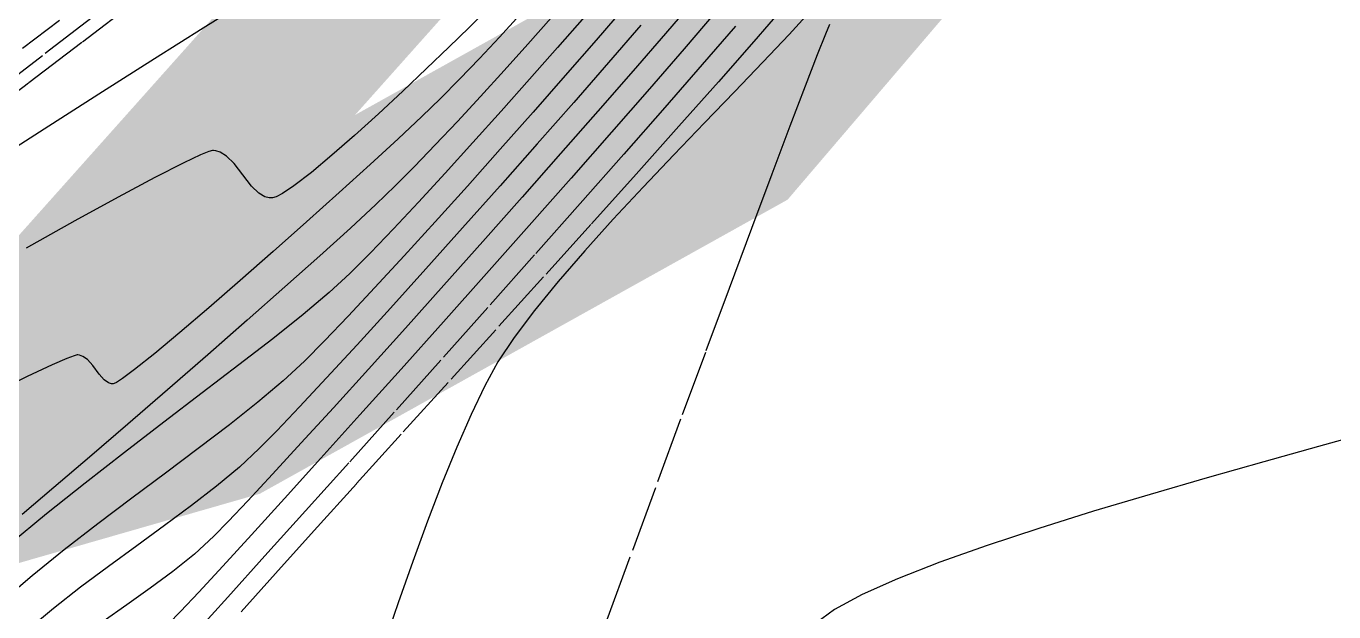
# Model space of a CAD drawing. Header units: feet. Extents: x 26064 to 27719, y 16802 to 28989.
# Drawn here: x 27581.6 to 27642.9, y 17961.5 to 17989 of the extents above; entities that cross this region are included whole.
import ezdxf

# ---------------------------------------------------------------- set-up
doc = ezdxf.new("R2010")
doc.units = ezdxf.units.FT
doc.header["$LTSCALE"] = 50
doc.header["$MEASUREMENT"] = 0
doc.linetypes.add('HIDDEN', pattern=[0.375, 0.25, -0.125])
doc.linetypes.add('HIDN25', pattern=[0.0938, 0.0625, -0.0313])
for name, color, linetype in [('CONT-MJR', 160, 'HIDDEN'), ('CONT-MNR', 55, 'HIDN25'), ('SILT_FENCE', 1, 'HIDDEN'), ('WATER', 5, 'Continuous')]:
    doc.layers.add(name, color=color, linetype=linetype)

msp = doc.modelspace()

# ---------------------------------------------------------------- linework, layer by layer
at = {"layer": 'CONT-MJR', "color": 7, "extrusion": (0.749215, -0.662327, 0)}
msp.add_line((27606.19459, 17989.36859, 625), (27605.10072, 17988.13122, 625), dxfattribs=at)
at = {"layer": 'CONT-MJR', "color": 7, "extrusion": (0.758178, -0.652047, 0)}
msp.add_line((27613.88953, 17989.60547, 630), (27612.43342, 17987.91236, 630), dxfattribs=at)
at = {"layer": 'CONT-MJR', "color": 7}
for p, q in [((27605.10072, 17988.13122, 625), (27603.99292, 17986.89495, 625)), ((27601.80995, 17984.51202, 625), (27600.77198, 17983.40853, 625)), ((27599.79448, 17982.39245, 625), (27598.89606, 17981.48536, 625)), ((27596.79486, 17979.51132, 625), (27595.35538, 17978.20932, 625)), ((27595.35538, 17978.20932, 625), (27593.72643, 17976.75649, 625)), ((27603.16807, 17977.38222, 630), (27601.15543, 17975.12533, 630)), ((27588.22638, 17971.93662, 625), (27586.36314, 17970.32408, 625)), ((27644.58118, 17969.9635, 635), (27642.15148, 17969.28623, 635)), ((27595.4088, 17968.72671, 630), (27593.70339, 17966.84264, 630)), ((27624.40265, 17963.85519, 635), (27622.43097, 17963.08676, 635)), ((27589.69236, 17962.46095, 630), (27588.83679, 17961.54868, 630)), ((27619.46861, 17961.64384, 635), (27618.58954, 17960.98701, 635))]:
    msp.add_line(p, q, dxfattribs=at)
at = {"layer": 'CONT-MJR', "color": 7, "extrusion": (0.754946, -0.655787, 0)}
msp.add_line((27612.43342, 17987.91236, 630), (27610.79977, 17986.03169, 630), dxfattribs=at)
at = {"layer": 'CONT-MJR', "color": 7, "extrusion": (0.739982, -0.672626, 0)}
msp.add_line((27603.99292, 17986.89495, 625), (27602.8898, 17985.68135, 625), dxfattribs=at)
at = {"layer": 'CONT-MJR', "color": 7, "extrusion": (0.752515, -0.658576, 0)}
msp.add_line((27610.79977, 17986.03169, 630), (27609.0225, 17984.00091, 630), dxfattribs=at)
at = {"layer": 'CONT-MJR', "color": 7, "extrusion": (0.734657, -0.678438, 0)}
msp.add_line((27602.8898, 17985.68135, 625), (27601.80995, 17984.51202, 625), dxfattribs=at)
at = {"layer": 'CONT-MJR', "color": 7, "extrusion": (0.750586, -0.660773, 0)}
msp.add_line((27609.0225, 17984.00091, 630), (27607.13552, 17981.85745, 630), dxfattribs=at)
at = {"layer": 'CONT-MJR', "color": 7, "extrusion": (0.720657, -0.693292, 0)}
msp.add_line((27600.77198, 17983.40853, 625), (27599.79448, 17982.39245, 625), dxfattribs=at)
at = {"layer": 'CONT-MJR', "color": 7, "extrusion": (0.748984, -0.662589, 0)}
msp.add_line((27607.13552, 17981.85745, 630), (27605.17274, 17979.63875, 630), dxfattribs=at)
at = {"layer": 'CONT-MJR', "color": 7, "extrusion": (-0.692476, 0.721441, 0)}
msp.add_line((27598.89606, 17981.48536, 625), (27597.99255, 17980.61812, 625), dxfattribs=at)
at = {"layer": 'CONT-MJR', "color": 7, "extrusion": (-0.678694, 0.734421, 0)}
msp.add_line((27597.99255, 17980.61812, 625), (27596.79486, 17979.51132, 625), dxfattribs=at)
at = {"layer": 'CONT-MJR', "color": 7, "extrusion": (0.747595, -0.664155, 0)}
msp.add_line((27605.17274, 17979.63875, 630), (27603.16807, 17977.38222, 630), dxfattribs=at)
at = {"layer": 'CONT-MJR', "color": 7, "extrusion": (0.661866, -0.749622, 0)}
msp.add_line((27593.72643, 17976.75649, 625), (27591.96038, 17975.19719, 625), dxfattribs=at)
at = {"layer": 'CONT-MJR', "color": 7, "extrusion": (-0.658956, 0.752181, 0)}
msp.add_line((27591.96038, 17975.19719, 625), (27590.10958, 17973.57578, 625), dxfattribs=at)
at = {"layer": 'CONT-MJR', "color": 7, "extrusion": (0.745153, -0.666893, 0)}
msp.add_line((27601.15543, 17975.12533, 630), (27599.16873, 17972.90548, 630), dxfattribs=at)
at = {"layer": 'CONT-MJR', "color": 7, "extrusion": (-0.656543, 0.754289, 0)}
msp.add_line((27590.10958, 17973.57578, 625), (27588.22638, 17971.93662, 625), dxfattribs=at)
at = {"layer": 'CONT-MJR', "color": 7, "extrusion": (0.743978, -0.668204, 0)}
msp.add_line((27599.16873, 17972.90548, 630), (27597.24188, 17970.76013, 630), dxfattribs=at)
at = {"layer": 'CONT-MJR', "color": 7, "extrusion": (0.742749, -0.66957, 0)}
msp.add_line((27597.24188, 17970.76013, 630), (27595.4088, 17968.72671, 630), dxfattribs=at)
at = {"layer": 'CONT-MJR', "color": 7, "extrusion": (0.652371, -0.7579, 0)}
msp.add_line((27586.36314, 17970.32408, 625), (27584.57221, 17968.78251, 625), dxfattribs=at)
at = {"layer": 'CONT-MJR', "color": 7, "extrusion": (0.269843, -0.962904, 0)}
msp.add_line((27642.15148, 17969.28623, 635), (27639.5837, 17968.56664, 635), dxfattribs=at)
at = {"layer": 'CONT-MJR', "color": 7, "extrusion": (-0.650264, 0.759709, 0)}
msp.add_line((27584.57221, 17968.78251, 625), (27582.90594, 17967.35629, 625), dxfattribs=at)
at = {"layer": 'CONT-MJR', "color": 7, "extrusion": (0.27335, -0.961915, 0)}
msp.add_line((27639.5837, 17968.56664, 635), (27636.93365, 17967.81356, 635), dxfattribs=at)
at = {"layer": 'CONT-MJR', "color": 7, "extrusion": (0.279031, -0.960282, 0)}
msp.add_line((27636.93365, 17967.81356, 635), (27634.25714, 17967.03584, 635), dxfattribs=at)
at = {"layer": 'CONT-MJR', "color": 7, "extrusion": (0.647843, -0.761774, 0)}
msp.add_line((27582.90594, 17967.35629, 625), (27581.41669, 17966.08976, 625), dxfattribs=at)
at = {"layer": 'CONT-MJR', "color": 7, "extrusion": (0.287143, -0.957888, 0)}
msp.add_line((27634.25714, 17967.03584, 635), (27631.60997, 17966.24231, 635), dxfattribs=at)
at = {"layer": 'CONT-MJR', "color": 7, "extrusion": (0.739757, -0.672874, 0)}
msp.add_line((27593.70339, 17966.84264, 630), (27592.15957, 17965.14537, 630), dxfattribs=at)
at = {"layer": 'CONT-MJR', "color": 7, "extrusion": (0.298235, -0.954493, 0)}
msp.add_line((27631.60997, 17966.24231, 635), (27629.04796, 17965.4418, 635), dxfattribs=at)
at = {"layer": 'CONT-MJR', "color": 7, "extrusion": (-0.313274, 0.949663, 0)}
msp.add_line((27629.04796, 17965.4418, 635), (27626.62692, 17964.64315, 635), dxfattribs=at)
at = {"layer": 'CONT-MJR', "color": 7, "extrusion": (0.737646, -0.675187, 0)}
msp.add_line((27592.15957, 17965.14537, 630), (27590.81126, 17963.67233, 630), dxfattribs=at)
at = {"layer": 'CONT-MJR', "color": 7, "extrusion": (0.333921, -0.942601, 0)}
msp.add_line((27626.62692, 17964.64315, 635), (27624.40265, 17963.85519, 635), dxfattribs=at)
at = {"layer": 'CONT-MJR', "color": 7, "extrusion": (0.734591, -0.678511, 0)}
msp.add_line((27590.81126, 17963.67233, 630), (27589.69236, 17962.46095, 630), dxfattribs=at)
at = {"layer": 'CONT-MJR', "color": 7, "extrusion": (0.406517, -0.913643, 0)}
msp.add_line((27622.43097, 17963.08676, 635), (27620.76768, 17962.3467, 635), dxfattribs=at)
at = {"layer": 'CONT-MJR', "color": 7, "extrusion": (0.475861, -0.87952, 0)}
msp.add_line((27620.76768, 17962.3467, 635), (27619.46861, 17961.64384, 635), dxfattribs=at)
at = {"layer": 'CONT-MJR', "color": 7, "extrusion": (0.717882, -0.696165, 0)}
msp.add_line((27588.83679, 17961.54868, 630), (27588.27846, 17960.97293, 630), dxfattribs=at)
at = {"layer": 'CONT-MNR', "color": 7}
for p, q in [((27584.23704, 17988.24074, 622), (27586.69984, 17990.10729, 622)), ((27591.95574, 17990.15133, 622), (27589.89471, 17988.87747, 622)), ((27617.09478, 17989.87573, 632), (27615.68638, 17988.24704, 632)), ((27618.44611, 17989.77638, 633), (27617.34768, 17988.58658, 633)), ((27581.434, 17987.94816, 624), (27583.1636, 17989.25756, 624)), ((27607.75597, 17989.41383, 626), (27606.49679, 17987.96663, 626)), ((27602.35149, 17988.90996, 623), (27601.41153, 17987.99363, 623)), ((27617.34768, 17988.58658, 633), (27616.11594, 17987.28599, 633)), ((27619.04515, 17988.60018, 634), (27618.65467, 17987.62133, 634)), ((27619.24251, 17989.04357, 634), (27619.04515, 17988.60018, 634)), ((27608.30597, 17988.31615, 627), (27606.85971, 17986.65508, 627)), ((27579.88874, 17985.69732, 623), (27582.49874, 17987.70536, 623)), ((27587.61708, 17987.44452, 622), (27585.1883, 17985.89928, 622)), ((27602.83793, 17987.45142, 624), (27601.91116, 17986.48753, 624)), ((27608.88325, 17987.26443, 628), (27607.25409, 17985.39864, 628)), ((27618.65467, 17987.62133, 634), (27618.09192, 17986.16388, 634)), ((27610.03835, 17986.87467, 629), (27608.38809, 17984.98466, 629)), ((27601.91116, 17986.48753, 624), (27601.01958, 17985.58785, 624)), ((27614.03708, 17986.36969, 632), (27612.18774, 17984.28644, 632)), ((27618.09192, 17986.16388, 634), (27617.37775, 17984.28468, 634)), ((27585.1883, 17985.89928, 622), (27582.67377, 17984.28857, 622)), ((27601.01958, 17985.58785, 624), (27600.14539, 17984.74157, 624)), ((27614.78381, 17985.89758, 633), (27613.3842, 17984.44434, 633)), ((27613.3842, 17984.44434, 633), (27611.95004, 17982.94922, 633)), ((27617.37775, 17984.28468, 634), (27616.53301, 17982.04059, 634)), ((27589.7769, 17982.9377, 623), (27588.99366, 17982.56861, 623)), ((27590.16823, 17983.09602, 623), (27589.7769, 17982.9377, 623)), ((27602.53636, 17983.51343, 626), (27601.23561, 17982.08424, 626)), ((27603.8146, 17983.20386, 627), (27602.2747, 17981.48059, 627)), ((27605.54933, 17983.46076, 628), (27603.80365, 17981.48959, 628)), ((27606.64413, 17983.00029, 629), (27604.83839, 17980.95699, 629)), ((27611.95004, 17982.94922, 633), (27610.51423, 17981.4352, 633)), ((27595.93163, 17982.92024, 623), (27594.96865, 17982.11672, 623)), ((27597.72105, 17982.48717, 624), (27596.27555, 17981.17319, 624)), ((27587.63646, 17981.87637, 623), (27585.91365, 17980.95753, 623)), ((27594.96865, 17982.11672, 623), (27594.14635, 17981.48675, 623)), ((27610.17921, 17982.04003, 632), (27608.05237, 17979.67321, 632)), ((27616.53301, 17982.04059, 634), (27615.57854, 17979.48846, 634)), ((27592.78386, 17980.98036, 623), (27592.5056, 17981.14136, 623)), ((27585.91365, 17980.95753, 623), (27583.88366, 17979.84413, 623)), ((27593.08892, 17980.92431, 623), (27592.98381, 17980.92976, 623)), ((27599.98475, 17980.72886, 626), (27598.80787, 17979.47502, 626)), ((27604.83839, 17980.95699, 629), (27603.00276, 17978.89018, 629)), ((27598.80787, 17979.47502, 626), (27597.7291, 17978.35045, 626)), ((27600.76252, 17979.80347, 627), (27599.30755, 17978.20593, 627)), ((27597.7291, 17978.35045, 626), (27596.77254, 17977.38288, 626)), ((27599.30755, 17978.20593, 627), (27597.93924, 17976.72141, 627)), ((27600.32819, 17977.60259, 628), (27598.66776, 17975.76436, 628)), ((27601.16917, 17976.83527, 629), (27599.3695, 17974.8277, 629)), ((27605.84806, 17977.22871, 632), (27603.60715, 17974.74929, 632)), ((27606.52613, 17977.00948, 633), (27605.41292, 17975.64959, 633)), ((27595.8058, 17976.49046, 626), (27594.58958, 17975.4673, 626)), ((27614.53521, 17976.68514, 634), (27613.42386, 17973.6875, 634)), ((27590.15868, 17975.77029, 624), (27588.80733, 17974.61816, 624)), ((27599.3695, 17974.8277, 629), (27597.63566, 17972.90288, 629)), ((27595.58051, 17974.2252, 627), (27594.64902, 17973.28039, 627)), ((27583.85327, 17973.53115, 624), (27583.51329, 17973.40466, 624)), ((27583.98969, 17973.56742, 624), (27583.85327, 17973.53115, 624)), ((27584.26394, 17973.50285, 624), (27584.11085, 17973.55878, 624)), ((27584.47264, 17973.35255, 624), (27584.26394, 17973.50285, 624)), ((27586.68429, 17972.88172, 624), (27586.12569, 17972.46589, 624)), ((27585.68289, 17972.21613, 624), (27585.60623, 17972.22113, 624)), ((27585.72063, 17972.22377, 624), (27585.68289, 17972.21613, 624)), ((27603.08995, 17972.11556, 633), (27602.44444, 17970.77397, 633)), ((27588.05469, 17970.41843, 626), (27586.20966, 17969.005, 626)), ((27599.17896, 17969.85663, 632), (27597.07339, 17967.52889, 632)), ((27586.20966, 17969.005, 626), (27584.36259, 17967.56621, 626)), ((27592.5255, 17969.1779, 628), (27591.59169, 17968.31566, 628)), ((27601.77826, 17969.24842, 633), (27601.09794, 17967.57146, 633)), ((27591.59169, 17968.31566, 628), (27590.52108, 17967.42717, 628)), ((27593.14825, 17967.97917, 629), (27591.99682, 17966.73958, 629)), ((27591.99682, 17966.73958, 629), (27591.07077, 17965.75986, 629)), ((27582.55471, 17966.11963, 626), (27580.82727, 17964.68283, 626)), ((27588.08815, 17965.58215, 628), (27586.78516, 17964.631, 628)), ((27595.09466, 17965.3372, 632), (27593.28363, 17963.3243, 632)), ((27590.40198, 17965.07542, 629), (27589.48377, 17964.2353, 629)), ((27583.39141, 17964.43511, 627), (27581.88619, 17963.21873, 627)), ((27592.78441, 17964.14954, 631), (27591.04825, 17962.22816, 631)), ((27599.72109, 17963.89342, 633), (27599.03764, 17961.95741, 633)), ((27581.88619, 17963.21873, 627), (27580.47763, 17962.0114, 627)), ((27584.15451, 17962.68485, 628), (27582.88617, 17961.69521, 628)), ((27587.41531, 17962.63886, 629), (27586.31735, 17961.86252, 629)), ((27586.31735, 17961.86252, 629), (27585.21176, 17961.08743, 629)), ((27599.03764, 17961.95741, 633), (27598.36625, 17960.00013, 633))]:
    msp.add_line(p, q, dxfattribs=at)
at = {"layer": 'CONT-MNR', "color": 7, "extrusion": (0.702036, -0.712141, 0)}
msp.add_line((27603.1431, 17989.69034, 623), (27602.35149, 17988.90996, 623), dxfattribs=at)
at = {"layer": 'CONT-MNR', "color": 7, "extrusion": (0.757487, -0.652851, 0)}
msp.add_line((27609.66209, 17989.88962, 627), (27608.30597, 17988.31615, 627), dxfattribs=at)
at = {"layer": 'CONT-MNR', "color": 7, "extrusion": (0.759261, -0.650786, 0)}
msp.add_line((27612.93016, 17990.22994, 629), (27611.56301, 17988.63491, 629), dxfattribs=at)
at = {"layer": 'CONT-MNR', "color": 7, "extrusion": (-0.609913, 0.792468, 0)}
msp.add_line((27582.49874, 17987.70536, 623), (27584.90005, 17989.55349, 623), dxfattribs=at)
at = {"layer": 'CONT-MNR', "color": 7, "extrusion": (0.736977, -0.675918, 0)}
msp.add_line((27604.73823, 17989.50093, 624), (27603.78518, 17988.46179, 624), dxfattribs=at)
at = {"layer": 'CONT-MNR', "color": 7, "extrusion": (0.532518, -0.846418, 0)}
msp.add_line((27589.89471, 17988.87747, 622), (27587.61708, 17987.44452, 622), dxfattribs=at)
at = {"layer": 'CONT-MNR', "color": 7, "extrusion": (0.729528, -0.683951, 0)}
msp.add_line((27603.78518, 17988.46179, 624), (27602.83793, 17987.45142, 624), dxfattribs=at)
at = {"layer": 'CONT-MNR', "color": 7, "extrusion": (0.756122, -0.654431, 0)}
msp.add_line((27610.40214, 17989.01934, 628), (27608.88325, 17987.26443, 628), dxfattribs=at)
at = {"layer": 'CONT-MNR', "color": 7, "extrusion": (0.755875, -0.654716, 0)}
msp.add_line((27611.56301, 17988.63491, 629), (27610.03835, 17986.87467, 629), dxfattribs=at)
at = {"layer": 'CONT-MNR', "color": 7, "extrusion": (0.756498, -0.653996, 0)}
msp.add_line((27614.83547, 17988.97169, 631), (27613.27925, 17987.17156, 631), dxfattribs=at)
at = {"layer": 'CONT-MNR', "color": 7, "extrusion": (-0.605176, 0.796092, 0)}
msp.add_line((27581.72482, 17986.33099, 622), (27584.23704, 17988.24074, 622), dxfattribs=at)
at = {"layer": 'CONT-MNR', "color": 7, "extrusion": (0.693579, -0.72038, 0)}
msp.add_line((27601.41153, 17987.99363, 623), (27600.36451, 17986.98556, 623), dxfattribs=at)
at = {"layer": 'CONT-MNR', "color": 7, "extrusion": (0.750823, -0.660504, 0)}
msp.add_line((27606.49679, 17987.96663, 626), (27605.19106, 17986.48235, 626), dxfattribs=at)
at = {"layer": 'CONT-MNR', "color": 7, "extrusion": (0.751262, -0.660004, 0)}
msp.add_line((27615.68638, 17988.24704, 632), (27614.03708, 17986.36969, 632), dxfattribs=at)
at = {"layer": 'CONT-MNR', "color": 7, "extrusion": (0.721579, -0.692333, 0)}
msp.add_line((27616.11594, 17987.28599, 633), (27614.78381, 17985.89758, 633), dxfattribs=at)
at = {"layer": 'CONT-MNR', "color": 7, "extrusion": (-0.688214, 0.725508, 0)}
msp.add_line((27600.36451, 17986.98556, 623), (27599.25173, 17985.92998, 623), dxfattribs=at)
at = {"layer": 'CONT-MNR', "color": 7, "extrusion": (0.751249, -0.660019, 0)}
msp.add_line((27606.85971, 17986.65508, 627), (27605.35276, 17984.93984, 627), dxfattribs=at)
at = {"layer": 'CONT-MNR', "color": 7, "extrusion": (0.753401, -0.657562, 0)}
msp.add_line((27613.27925, 17987.17156, 631), (27611.52335, 17985.15974, 631), dxfattribs=at)
at = {"layer": 'CONT-MNR', "color": 7, "extrusion": (0.606673, -0.794951, 0)}
msp.add_line((27579.22432, 17984.42272, 622), (27581.72482, 17986.33099, 622), dxfattribs=at)
at = {"layer": 'CONT-MNR', "color": 7, "extrusion": (0.747286, -0.664503, 0)}
msp.add_line((27605.19106, 17986.48235, 626), (27603.86288, 17984.98871, 626), dxfattribs=at)
at = {"layer": 'CONT-MNR', "color": 7, "extrusion": (0.681438, -0.731876, 0)}
msp.add_line((27599.25173, 17985.92998, 623), (27598.11446, 17984.87109, 623), dxfattribs=at)
at = {"layer": 'CONT-MNR', "color": 7, "extrusion": (0.750825, -0.660502, 0)}
msp.add_line((27607.25409, 17985.39864, 628), (27605.54933, 17983.46076, 628), dxfattribs=at)
at = {"layer": 'CONT-MNR', "color": 7, "extrusion": (0.672449, -0.740143, 0)}
msp.add_line((27598.11446, 17984.87109, 623), (27596.994, 17983.8531, 623), dxfattribs=at)
at = {"layer": 'CONT-MNR', "color": 7, "extrusion": (0.743603, -0.668621, 0)}
msp.add_line((27603.86288, 17984.98871, 626), (27602.53636, 17983.51343, 626), dxfattribs=at)
at = {"layer": 'CONT-MNR', "color": 7, "extrusion": (0.748464, -0.663176, 0)}
msp.add_line((27605.35276, 17984.93984, 627), (27603.8146, 17983.20386, 627), dxfattribs=at)
at = {"layer": 'CONT-MNR', "color": 7, "extrusion": (0.751143, -0.660139, 0)}
msp.add_line((27608.38809, 17984.98466, 629), (27606.64413, 17983.00029, 629), dxfattribs=at)
at = {"layer": 'CONT-MNR', "color": 7, "extrusion": (0.751132, -0.660152, 0)}
msp.add_line((27611.52335, 17985.15974, 631), (27609.60445, 17982.97638, 631), dxfattribs=at)
at = {"layer": 'CONT-MNR', "color": 7, "extrusion": (0.540719, -0.841204, 0)}
msp.add_line((27582.67377, 17984.28857, 622), (27580.13891, 17982.65919, 622), dxfattribs=at)
at = {"layer": 'CONT-MNR', "color": 7, "extrusion": (0.684673, -0.72885, 0)}
msp.add_line((27600.14539, 17984.74157, 624), (27599.02844, 17983.69232, 624), dxfattribs=at)
at = {"layer": 'CONT-MNR', "color": 7, "extrusion": (0.745476, -0.666533, 0)}
msp.add_line((27612.18774, 17984.28644, 632), (27610.17921, 17982.04003, 632), dxfattribs=at)
at = {"layer": 'CONT-MNR', "color": 7, "extrusion": (-0.659822, 0.751422, 0)}
msp.add_line((27596.994, 17983.8531, 623), (27595.93163, 17982.92024, 623), dxfattribs=at)
at = {"layer": 'CONT-MNR', "color": 7, "extrusion": (-0.677774, 0.73527, 0)}
msp.add_line((27599.02844, 17983.69232, 624), (27597.72105, 17982.48717, 624), dxfattribs=at)
at = {"layer": 'CONT-MNR', "color": 7, "extrusion": (0.271454, -0.962451, 0)}
msp.add_line((27590.32872, 17983.14128, 623), (27590.16823, 17983.09602, 623), dxfattribs=at)
at = {"layer": 'CONT-MNR', "color": 7, "extrusion": (0.077353, -0.997004, 0)}
msp.add_line((27590.37745, 17983.14506, 623), (27590.32872, 17983.14128, 623), dxfattribs=at)
at = {"layer": 'CONT-MNR', "color": 7, "extrusion": (-0.130015, -0.991512, 0)}
msp.add_line((27590.48932, 17983.13039, 623), (27590.37745, 17983.14506, 623), dxfattribs=at)
at = {"layer": 'CONT-MNR', "color": 7, "extrusion": (-0.30184, -0.953358, 0)}
msp.add_line((27590.70139, 17983.06325, 623), (27590.48932, 17983.13039, 623), dxfattribs=at)
at = {"layer": 'CONT-MNR', "color": 7, "extrusion": (0.525728, 0.850652, 0)}
msp.add_line((27590.99434, 17982.8822, 623), (27590.70139, 17983.06325, 623), dxfattribs=at)
at = {"layer": 'CONT-MNR', "color": 7, "extrusion": (0.749388, -0.662131, 0)}
msp.add_line((27609.60445, 17982.97638, 631), (27607.5592, 17980.66161, 631), dxfattribs=at)
at = {"layer": 'CONT-MNR', "color": 7, "extrusion": (-0.454361, 0.890818, 0)}
msp.add_line((27588.99366, 17982.56861, 623), (27587.63646, 17981.87637, 623), dxfattribs=at)
at = {"layer": 'CONT-MNR', "color": 7, "extrusion": (-0.703887, -0.710312, 0)}
msp.add_line((27591.34919, 17982.53056, 623), (27590.99434, 17982.8822, 623), dxfattribs=at)
at = {"layer": 'CONT-MNR', "color": 7, "extrusion": (0.791722, 0.610881, 0)}
msp.add_line((27591.75942, 17981.9989, 623), (27591.34919, 17982.53056, 623), dxfattribs=at)
at = {"layer": 'CONT-MNR', "color": 7, "extrusion": (0.791497, 0.611173, 0)}
msp.add_line((27592.16381, 17981.47519, 623), (27591.75942, 17981.9989, 623), dxfattribs=at)
at = {"layer": 'CONT-MNR', "color": 7, "extrusion": (0.734872, -0.678206, 0)}
msp.add_line((27601.23561, 17982.08424, 626), (27599.98475, 17980.72886, 626), dxfattribs=at)
at = {"layer": 'CONT-MNR', "color": 7, "extrusion": (-0.698718, -0.715397, 0)}
msp.add_line((27592.5056, 17981.14136, 623), (27592.16381, 17981.47519, 623), dxfattribs=at)
at = {"layer": 'CONT-MNR', "color": 7, "extrusion": (-0.454539, 0.890727, 0)}
msp.add_line((27593.61754, 17981.13744, 623), (27593.31007, 17980.98054, 623), dxfattribs=at)
at = {"layer": 'CONT-MNR', "color": 7, "extrusion": (0.551163, -0.834397, 0)}
msp.add_line((27594.14635, 17981.48675, 623), (27593.61754, 17981.13744, 623), dxfattribs=at)
at = {"layer": 'CONT-MNR', "color": 7, "extrusion": (0.668314, -0.74388, 0)}
msp.add_line((27596.27555, 17981.17319, 624), (27594.74424, 17979.79744, 624), dxfattribs=at)
at = {"layer": 'CONT-MNR', "color": 7, "extrusion": (0.742685, -0.669641, 0)}
msp.add_line((27602.2747, 17981.48059, 627), (27600.76252, 17979.80347, 627), dxfattribs=at)
at = {"layer": 'CONT-MNR', "color": 7, "extrusion": (0.746525, -0.665358, 0)}
msp.add_line((27603.80365, 17981.48959, 628), (27602.05171, 17979.52393, 628), dxfattribs=at)
at = {"layer": 'CONT-MNR', "color": 7, "extrusion": (0.732203, -0.681086, 0)}
msp.add_line((27610.51423, 17981.4352, 633), (27609.1097, 17979.92526, 633), dxfattribs=at)
at = {"layer": 'CONT-MNR', "color": 7, "extrusion": (-0.24533, -0.96944, 0)}
msp.add_line((27592.98381, 17980.92976, 623), (27592.78386, 17980.98036, 623), dxfattribs=at)
at = {"layer": 'CONT-MNR', "color": 7, "extrusion": (0.108891, -0.994054, 0)}
msp.add_line((27593.15249, 17980.93128, 623), (27593.08892, 17980.92431, 623), dxfattribs=at)
at = {"layer": 'CONT-MNR', "color": 7, "extrusion": (0.298356, -0.954455, 0)}
msp.add_line((27593.31007, 17980.98054, 623), (27593.15249, 17980.93128, 623), dxfattribs=at)
at = {"layer": 'CONT-MNR', "color": 7, "extrusion": (0.747994, -0.663705, 0)}
msp.add_line((27607.5592, 17980.66161, 631), (27605.42427, 17978.25554, 631), dxfattribs=at)
at = {"layer": 'CONT-MNR', "color": 7, "extrusion": (0.741867, -0.670547, 0)}
msp.add_line((27609.1097, 17979.92526, 633), (27607.76936, 17978.44236, 633), dxfattribs=at)
at = {"layer": 'CONT-MNR', "color": 7, "extrusion": (-0.488549, 0.872536, 0)}
msp.add_line((27583.88366, 17979.84413, 623), (27581.60493, 17978.56823, 623), dxfattribs=at)
at = {"layer": 'CONT-MNR', "color": 7, "extrusion": (0.664236, -0.747523, 0)}
msp.add_line((27594.74424, 17979.79744, 624), (27593.17945, 17978.40699, 624), dxfattribs=at)
at = {"layer": 'CONT-MNR', "color": 7, "extrusion": (0.744389, -0.667746, 0)}
msp.add_line((27602.05171, 17979.52393, 628), (27600.32819, 17977.60259, 628), dxfattribs=at)
at = {"layer": 'CONT-MNR', "color": 7, "extrusion": (0.74265, -0.669679, 0)}
msp.add_line((27608.05237, 17979.67321, 632), (27605.84806, 17977.22871, 632), dxfattribs=at)
at = {"layer": 'CONT-MNR', "color": 7, "extrusion": (0.937196, -0.348803, 0)}
msp.add_line((27615.57854, 17979.48846, 634), (27614.53521, 17976.68514, 634), dxfattribs=at)
at = {"layer": 'CONT-MNR', "color": 7, "extrusion": (0.746143, -0.665786, 0)}
msp.add_line((27603.00276, 17978.89018, 629), (27601.16917, 17976.83527, 629), dxfattribs=at)
at = {"layer": 'CONT-MNR', "color": 7, "extrusion": (0.659978, -0.751285, 0)}
msp.add_line((27593.17945, 17978.40699, 624), (27591.63349, 17977.04892, 624), dxfattribs=at)
at = {"layer": 'CONT-MNR', "color": 7, "extrusion": (0.746841, -0.665002, 0)}
msp.add_line((27605.42427, 17978.25554, 631), (27603.23631, 17975.79832, 631), dxfattribs=at)
at = {"layer": 'CONT-MNR', "color": 7, "extrusion": (0.755323, -0.655353, 0)}
msp.add_line((27607.76936, 17978.44236, 633), (27606.52613, 17977.00948, 633), dxfattribs=at)
at = {"layer": 'CONT-MNR', "color": 7, "extrusion": (0.655065, -0.755572, 0)}
msp.add_line((27591.63349, 17977.04892, 624), (27590.15868, 17975.77029, 624), dxfattribs=at)
at = {"layer": 'CONT-MNR', "color": 7, "extrusion": (-0.678296, 0.734789, 0)}
msp.add_line((27596.77254, 17977.38288, 626), (27595.8058, 17976.49046, 626), dxfattribs=at)
at = {"layer": 'CONT-MNR', "color": 7, "extrusion": (0.730151, -0.683286, 0)}
msp.add_line((27597.93924, 17976.72141, 627), (27596.68707, 17975.38336, 627), dxfattribs=at)
at = {"layer": 'CONT-MNR', "color": 7, "extrusion": (0.73943, -0.673233, 0)}
msp.add_line((27598.66776, 17975.76436, 628), (27597.1051, 17974.04804, 628), dxfattribs=at)
at = {"layer": 'CONT-MNR', "color": 7, "extrusion": (0.745858, -0.666105, 0)}
msp.add_line((27603.23631, 17975.79832, 631), (27601.032, 17973.33008, 631), dxfattribs=at)
at = {"layer": 'CONT-MNR', "color": 7, "extrusion": (0.799293, -0.600941, 0)}
msp.add_line((27605.41292, 17975.64959, 633), (27604.46265, 17974.38566, 633), dxfattribs=at)
at = {"layer": 'CONT-MNR', "color": 7, "extrusion": (-0.623618, 0.781729, 0)}
msp.add_line((27594.58958, 17975.4673, 626), (27593.16512, 17974.33094, 626), dxfattribs=at)
at = {"layer": 'CONT-MNR', "color": 7, "extrusion": (0.723028, -0.690819, 0)}
msp.add_line((27596.68707, 17975.38336, 627), (27595.58051, 17974.2252, 627), dxfattribs=at)
at = {"layer": 'CONT-MNR', "color": 7, "extrusion": (0.639761, -0.768574, 0)}
msp.add_line((27588.80733, 17974.61816, 624), (27587.63176, 17973.63962, 624), dxfattribs=at)
at = {"layer": 'CONT-MNR', "color": 7, "extrusion": (0.74147, -0.670986, 0)}
msp.add_line((27603.60715, 17974.74929, 632), (27601.3705, 17972.27768, 632), dxfattribs=at)
at = {"layer": 'CONT-MNR', "color": 7, "extrusion": (0.835038, -0.550193, 0)}
msp.add_line((27604.46265, 17974.38566, 633), (27603.70823, 17973.24066, 633), dxfattribs=at)
at = {"layer": 'CONT-MNR', "color": 7, "extrusion": (-0.612134, 0.790754, 0)}
msp.add_line((27593.16512, 17974.33094, 626), (27591.57366, 17973.09897, 626), dxfattribs=at)
at = {"layer": 'CONT-MNR', "color": 7, "extrusion": (0.736149, -0.676819, 0)}
msp.add_line((27597.1051, 17974.04804, 628), (27595.67487, 17972.49244, 628), dxfattribs=at)
at = {"layer": 'CONT-MNR', "color": 7, "extrusion": (-0.394871, 0.918736, 0)}
msp.add_line((27583.51329, 17973.40466, 624), (27582.82913, 17973.11061, 624), dxfattribs=at)
at = {"layer": 'CONT-MNR', "color": 7, "extrusion": (0.077261, -0.997011, 0)}
msp.add_line((27584.02927, 17973.57048, 624), (27583.98969, 17973.56742, 624), dxfattribs=at)
at = {"layer": 'CONT-MNR', "color": 7, "extrusion": (-0.141966, -0.989872, 0)}
msp.add_line((27584.11085, 17973.55878, 624), (27584.02927, 17973.57048, 624), dxfattribs=at)
at = {"layer": 'CONT-MNR', "color": 7, "extrusion": (0.747471, 0.664294, 0)}
msp.add_line((27584.72371, 17973.07005, 624), (27584.47264, 17973.35255, 624), dxfattribs=at)
at = {"layer": 'CONT-MNR', "color": 7, "extrusion": (0.624655, -0.780901, 0)}
msp.add_line((27587.63176, 17973.63962, 624), (27586.68429, 17972.88172, 624), dxfattribs=at)
at = {"layer": 'CONT-MNR', "color": 7, "extrusion": (0.679401, -0.733767, 0)}
msp.add_line((27594.64902, 17973.28039, 627), (27593.64968, 17972.35509, 627), dxfattribs=at)
at = {"layer": 'CONT-MNR', "color": 7, "extrusion": (0.744994, -0.667071, 0)}
msp.add_line((27601.032, 17973.33008, 631), (27598.84799, 17970.89095, 631), dxfattribs=at)
at = {"layer": 'CONT-MNR', "color": 7, "extrusion": (0.876389, -0.481604, 0)}
msp.add_line((27603.70823, 17973.24066, 633), (27603.08995, 17972.11556, 633), dxfattribs=at)
at = {"layer": 'CONT-MNR', "color": 7, "extrusion": (0.938005, -0.346621, 0)}
msp.add_line((27613.42386, 17973.6875, 634), (27612.26535, 17970.55239, 634), dxfattribs=at)
at = {"layer": 'CONT-MNR', "color": 7, "extrusion": (0.440717, -0.897646, 0)}
msp.add_line((27581.64956, 17972.56107, 624), (27580.17011, 17971.8347, 624), dxfattribs=at)
at = {"layer": 'CONT-MNR', "color": 7, "extrusion": (-0.422305, 0.906454, 0)}
msp.add_line((27582.82913, 17973.11061, 624), (27581.64956, 17972.56107, 624), dxfattribs=at)
at = {"layer": 'CONT-MNR', "color": 7, "extrusion": (0.801051, 0.598597, 0)}
msp.add_line((27585.01918, 17972.67465, 624), (27584.72371, 17973.07005, 624), dxfattribs=at)
at = {"layer": 'CONT-MNR', "color": 7, "extrusion": (0.745338, 0.666687, 0)}
msp.add_line((27585.26287, 17972.40221, 624), (27585.01918, 17972.67465, 624), dxfattribs=at)
at = {"layer": 'CONT-MNR', "color": 7, "extrusion": (0.606531, -0.79506, 0)}
msp.add_line((27591.57366, 17973.09897, 626), (27589.85644, 17971.78894, 626), dxfattribs=at)
at = {"layer": 'CONT-MNR', "color": 7, "extrusion": (0.741228, -0.671253, 0)}
msp.add_line((27597.63566, 17972.90288, 629), (27595.99958, 17971.09624, 629), dxfattribs=at)
at = {"layer": 'CONT-MNR', "color": 7, "extrusion": (-0.566974, -0.823736, 0)}
msp.add_line((27585.46174, 17972.26533, 624), (27585.26287, 17972.40221, 624), dxfattribs=at)
at = {"layer": 'CONT-MNR', "color": 7, "extrusion": (-0.292524, -0.956258, 0)}
msp.add_line((27585.60623, 17972.22113, 624), (27585.46174, 17972.26533, 624), dxfattribs=at)
at = {"layer": 'CONT-MNR', "color": 7, "extrusion": (-0.430224, 0.902722, 0)}
msp.add_line((27585.84064, 17972.28096, 624), (27585.72063, 17972.22377, 624), dxfattribs=at)
at = {"layer": 'CONT-MNR', "color": 7, "extrusion": (0.54425, -0.838923, 0)}
msp.add_line((27586.12569, 17972.46589, 624), (27585.84064, 17972.28096, 624), dxfattribs=at)
at = {"layer": 'CONT-MNR', "color": 7, "extrusion": (0.643192, -0.765705, 0)}
msp.add_line((27593.64968, 17972.35509, 627), (27592.46275, 17971.35807, 627), dxfattribs=at)
at = {"layer": 'CONT-MNR', "color": 7, "extrusion": (0.731744, -0.681579, 0)}
msp.add_line((27595.67487, 17972.49244, 628), (27594.41174, 17971.13635, 628), dxfattribs=at)
at = {"layer": 'CONT-MNR', "color": 7, "extrusion": (0.741373, -0.671093, 0)}
msp.add_line((27601.3705, 17972.27768, 632), (27599.17896, 17969.85663, 632), dxfattribs=at)
at = {"layer": 'CONT-MNR', "color": 7, "extrusion": (0.605415, -0.79591, 0)}
msp.add_line((27589.85644, 17971.78894, 626), (27588.05469, 17970.41843, 626), dxfattribs=at)
at = {"layer": 'CONT-MNR', "color": 7, "extrusion": (-0.620204, 0.784441, 0)}
msp.add_line((27592.46275, 17971.35807, 627), (27591.12375, 17970.29941, 627), dxfattribs=at)
at = {"layer": 'CONT-MNR', "color": 7, "extrusion": (0.725176, -0.688564, 0)}
msp.add_line((27594.41174, 17971.13635, 628), (27593.3504, 17970.01857, 628), dxfattribs=at)
at = {"layer": 'CONT-MNR', "color": 7, "extrusion": (0.739122, -0.673571, 0)}
msp.add_line((27595.99958, 17971.09624, 629), (27594.49313, 17969.4432, 629), dxfattribs=at)
at = {"layer": 'CONT-MNR', "color": 7, "extrusion": (0.744208, -0.667948, 0)}
msp.add_line((27598.84799, 17970.89095, 631), (27596.72095, 17968.52106, 631), dxfattribs=at)
at = {"layer": 'CONT-MNR', "color": 7, "extrusion": (0.916431, -0.400192, 0)}
msp.add_line((27602.44444, 17970.77397, 633), (27601.77826, 17969.24842, 633), dxfattribs=at)
at = {"layer": 'CONT-MNR', "color": 7, "extrusion": (0.606462, -0.795112, 0)}
msp.add_line((27591.12375, 17970.29941, 627), (27589.66822, 17969.18923, 627), dxfattribs=at)
at = {"layer": 'CONT-MNR', "color": 7, "extrusion": (0.938334, -0.345729, 0)}
msp.add_line((27612.26535, 17970.55239, 634), (27611.08051, 17967.33666, 634), dxfattribs=at)
at = {"layer": 'CONT-MNR', "color": 7, "extrusion": (0.71377, -0.70038, 0)}
msp.add_line((27593.3504, 17970.01857, 628), (27592.5255, 17969.1779, 628), dxfattribs=at)
at = {"layer": 'CONT-MNR', "color": 7, "extrusion": (0.599741, -0.800194, 0)}
msp.add_line((27589.66822, 17969.18923, 627), (27588.13169, 17968.0376, 627), dxfattribs=at)
at = {"layer": 'CONT-MNR', "color": 7, "extrusion": (0.736437, -0.676506, 0)}
msp.add_line((27594.49313, 17969.4432, 629), (27593.14825, 17967.97917, 629), dxfattribs=at)
at = {"layer": 'CONT-MNR', "color": 7, "extrusion": (0.743466, -0.668774, 0)}
msp.add_line((27596.72095, 17968.52106, 631), (27594.68753, 17966.26055, 631), dxfattribs=at)
at = {"layer": 'CONT-MNR', "color": 7, "extrusion": (-0.598852, 0.80086, 0)}
msp.add_line((27588.13169, 17968.0376, 627), (27586.54969, 17966.85465, 627), dxfattribs=at)
at = {"layer": 'CONT-MNR', "color": 7, "extrusion": (0.624767, -0.780811, 0)}
msp.add_line((27584.36259, 17967.56621, 626), (27582.55471, 17966.11963, 626), dxfattribs=at)
at = {"layer": 'CONT-MNR', "color": 7, "extrusion": (0.612286, -0.790636, 0)}
msp.add_line((27590.52108, 17967.42717, 628), (27589.34334, 17966.5151, 628), dxfattribs=at)
at = {"layer": 'CONT-MNR', "color": 7, "extrusion": (0.742248, -0.670125, 0)}
msp.add_line((27597.07339, 17967.52889, 632), (27595.09466, 17965.3372, 632), dxfattribs=at)
at = {"layer": 'CONT-MNR', "color": 7, "extrusion": (0.933833, -0.357708, 0)}
msp.add_line((27601.09794, 17967.57146, 633), (27600.41003, 17965.77561, 633), dxfattribs=at)
at = {"layer": 'CONT-MNR', "color": 7, "extrusion": (0.938643, -0.34489, 0)}
msp.add_line((27611.08051, 17967.33666, 634), (27609.89021, 17964.09717, 634), dxfattribs=at)
at = {"layer": 'CONT-MNR', "color": 7, "extrusion": (-0.603279, 0.79753, 0)}
msp.add_line((27586.54969, 17966.85465, 627), (27584.95775, 17965.65045, 627), dxfattribs=at)
at = {"layer": 'CONT-MNR', "color": 7, "extrusion": (0.596538, -0.802585, 0)}
msp.add_line((27589.34334, 17966.5151, 628), (27588.08815, 17965.58215, 628), dxfattribs=at)
at = {"layer": 'CONT-MNR', "color": 7, "extrusion": (0.742732, -0.669589, 0)}
msp.add_line((27594.68753, 17966.26055, 631), (27592.78441, 17964.14954, 631), dxfattribs=at)
at = {"layer": 'CONT-MNR', "color": 7, "extrusion": (0.939068, -0.343731, 0)}
msp.add_line((27600.41003, 17965.77561, 633), (27599.72109, 17963.89342, 633), dxfattribs=at)
at = {"layer": 'CONT-MNR', "color": 7, "extrusion": (-0.61302, 0.790068, 0)}
msp.add_line((27584.95775, 17965.65045, 627), (27583.39141, 17964.43511, 627), dxfattribs=at)
at = {"layer": 'CONT-MNR', "color": 7, "extrusion": (0.71524, -0.698879, 0)}
msp.add_line((27591.07077, 17965.75986, 629), (27590.40198, 17965.07542, 629), dxfattribs=at)
at = {"layer": 'CONT-MNR', "color": 7, "extrusion": (0.590511, -0.80703, 0)}
msp.add_line((27586.78516, 17964.631, 628), (27585.46406, 17963.66434, 628), dxfattribs=at)
at = {"layer": 'CONT-MNR', "color": 7, "extrusion": (-0.627262, 0.778808, 0)}
msp.add_line((27589.48377, 17964.2353, 629), (27588.47949, 17963.42645, 629), dxfattribs=at)
at = {"layer": 'CONT-MNR', "color": 7, "extrusion": (0.938948, -0.344058, 0)}
msp.add_line((27609.89021, 17964.09717, 634), (27608.71529, 17960.89077, 634), dxfattribs=at)
at = {"layer": 'CONT-MNR', "color": 7, "extrusion": (0.598953, -0.800784, 0)}
msp.add_line((27585.46406, 17963.66434, 628), (27584.15451, 17962.68485, 628), dxfattribs=at)
at = {"layer": 'CONT-MNR', "color": 7, "extrusion": (0.594891, -0.803807, 0)}
msp.add_line((27588.47949, 17963.42645, 629), (27587.41531, 17962.63886, 629), dxfattribs=at)
at = {"layer": 'CONT-MNR', "color": 7, "extrusion": (0.745306, -0.666722, 0)}
msp.add_line((27593.28363, 17963.3243, 632), (27591.68115, 17961.53294, 632), dxfattribs=at)
at = {"layer": 'CONT-MNR', "color": 7, "extrusion": (0.74109, -0.671406, 0)}
msp.add_line((27591.04825, 17962.22816, 631), (27589.5157, 17960.53655, 631), dxfattribs=at)
at = {"layer": 'CONT-MNR', "color": 7, "extrusion": (0.639889, -0.768467, 0)}
msp.add_line((27582.88617, 17961.69521, 628), (27581.68873, 17960.69812, 628), dxfattribs=at)
at = {"layer": 'SILT_FENCE', "color": 3, "linetype": 'Continuous', "flags": 128}
msp.add_lwpolyline([(26250.44337, 18011.00838, 13.33333, 13.33333, 0), (27572.16596, 18007.42643, 13.33, 13.33, 0), (27589.20602, 18008.76923, 13.33, 13.33, 0), (27594.52098, 18012.59785, 13.33, 13.33, 0), (27606.82988, 18020.78484, 13.33, 13.33, 0), (27616.60755, 18014.97951, 13.33, 13.33, 0), (27624.71846, 17999.8173, 13.33, 13.33, 0), (27612.98505, 17986.0807, 13.33, 13.33, 0), (27589.97533, 17973.25929, 13.33, 13.33, 0), (27570.73764, 17967.72847, 13.33, 13.33, 0), (27543.18192, 17956.81055, 13.33, 13.33, 0), (27543.18192, 17956.81055, 13.33, 13.33, 0), (27543.18192, 17956.81055, 13.33, 13.33, 0), (27541.77031, 17952.78057, 13.33, 13.33, 0), (27539.68002, 17946.81082, 13.33, 13.33, 0), (27536.87105, 17938.78592, 13.33, 13.33, 0), (27533.53572, 17929.25579, 13.33, 13.33, 0), (27526.85733, 17911.67789, 13.33, 13.33, 0)], format="xyseb", dxfattribs=at)
at = {"layer": 'WATER', "color": 5, "linetype": 'Continuous', "const_width": 8, "elevation": 625, "flags": 128}
msp.add_lwpolyline([(27618.35549, 18036.3866), (27600.58754, 17994.82642), (27569.90643, 17960.42963), (27564.97689, 17953.33784), (27564.10413, 17945.70614), (27560.80611, 17886.26907), (27564.10669, 17876.67357), (27565.60697, 17872.17568), (27573.13702, 17831.92907), (27591.15263, 17787.04977), (27632.0139, 17719.43356), (27672.2278, 17660.66565), (27700.39955, 17613.74317)], dxfattribs=at)

doc.saveas('drawing.dxf')
